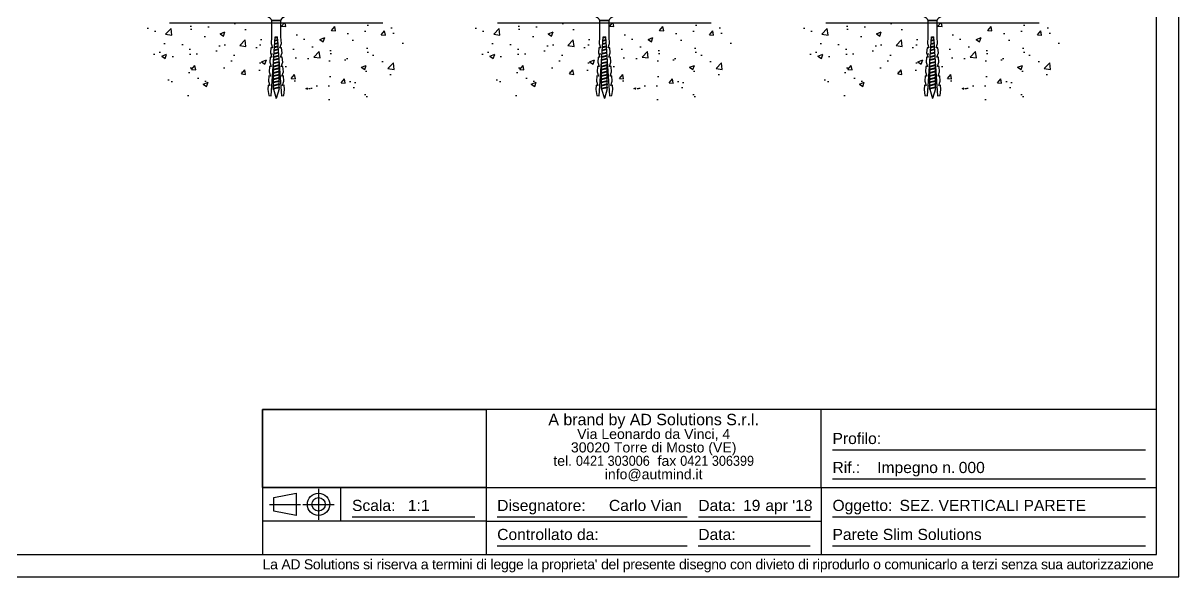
# Model space of a CAD drawing. Header units: millimetres. Extents: x 1915 to 2760, y 1145 to 1739.
# Drawn here: x 2337.8 to 2760.4, y 1145 to 1347.7 of the extents above; entities that cross this region are included whole.
import ezdxf

# ---------------------------------------------------------------- set-up
doc = ezdxf.new("R2010")
doc.units = ezdxf.units.MM
doc.layers.add('Blocchi', color=7, linetype='Continuous')
doc.styles.get("Standard").update_dxf_attribs({"font": 'arial.ttf'})
picture_1 = doc.add_image_def('image1.jpg', size_in_pixel=(2362, 827))

# ---------------------------------------------------------------- blocks, each defined once
blk = doc.blocks.new('tassello')
at = {"color": 3}
blk.add_lwpolyline([(3, 0), (-3, 0, -0.340122), (-1.38, -1.25), (1.38, -1.25, -0.340122)], format="xyb", close=True, dxfattribs=at)
blk.add_lwpolyline([(1.87, 0, 0.133333), (-1.88, 0)], format="xyb", dxfattribs=at)
blk.add_lwpolyline([(1.38, -1.25), (-1.38, -1.25), (-1.38, -6), (-1.51, -8), (-1.1, -9.28), (-1.6, -9.24), (-1.71, -10.74), (-1.29, -12.02), (-1.79, -11.99), (-1.9, -13.48), (-1.49, -14.76), (-1.99, -14.73), (-2.09, -16.23), (-1.68, -17.51), (-2.18, -17.47), (-2.28, -18.97), (-1.87, -20.25), (-2.37, -20.22), (-2.46, -21.46), (-2.2, -23.23), (-1.51, -23.28), (-0.3, -6), (0.3, -6), (1.51, -23.28), (2.2, -23.23), (2.46, -21.46), (2.37, -20.22), (1.87, -20.25), (2.28, -18.97), (2.18, -17.47), (1.68, -17.51), (2.09, -16.23), (1.99, -14.73), (1.49, -14.76), (1.9, -13.48), (1.79, -11.99), (1.29, -12.02), (1.71, -10.74), (1.6, -9.24), (1.1, -9.28), (1.51, -8), (1.38, -6)], close=True, dxfattribs=at)
at = {"color": 8}
for points in [[(0.31, -6.22), (-0.32, -6.38)], [(0.3, -6.02), (-0.31, -6.17)], [(0.57, -9.87), (-0.59, -10.16)], [(0.55, -9.67), (-0.57, -9.95)], [(0.5, -8.96), (-0.52, -9.21)], [(0.49, -8.76), (-0.51, -9)], [(0.44, -8.05), (-0.46, -8.27)], [(0.43, -7.85), (-0.44, -8.06)], [(0.38, -7.14), (-0.39, -7.32)], [(0.36, -6.93), (-0.38, -7.11)], [(0.81, -13.32), (-0.84, -13.73)], [(0.76, -12.61), (-0.79, -12.99)], [(0.75, -12.41), (-0.77, -12.78)], [(0.7, -11.7), (-0.72, -12.05)], [(0.68, -11.5), (-0.71, -11.84)], [(0.63, -10.79), (-0.65, -11.1)], [(0.62, -10.59), (-0.64, -10.89)], [(0.92, -15.36), (-0.93, -15.81)], [(0.92, -16.29), (-0.93, -16.74)], [(0.89, -14.44), (-0.92, -14.88)], [(0.92, -15.15), (-0.93, -15.61)], [(0.92, -16.08), (-0.93, -16.53)], [(0.87, -14.24), (-0.9, -14.67)], [(0.82, -13.53), (-0.85, -13.94)], [(-0.82, -13.72), (-0.82, -13.55)], [(-0.82, -14.65), (-0.82, -13.93)], [(-0.82, -15.58), (-0.82, -14.86)], [(-0.82, -16.51), (-0.82, -15.79)], [(-0.82, -17.44), (-0.82, -16.72)], [(0.83, -14.25), (0.83, -13.55)], [(0.83, -15.18), (0.83, -14.45)], [(0.83, -16.11), (0.83, -15.38)], [(0.83, -17.03), (0.83, -16.31)], [(0.92, -17.22), (-0.93, -17.67)], [(0.92, -18.14), (-0.93, -18.6)], [(0.92, -19.07), (-0.93, -19.53)], [(0.92, -20), (-0.93, -20.45)], [(0.92, -17.01), (-0.93, -17.46)], [(0.92, -17.94), (-0.93, -18.39)], [(0.92, -18.87), (-0.93, -19.32)], [(0.92, -19.8), (-0.93, -20.25)], [(-0.82, -18.37), (-0.82, -17.64)], [(-0.82, -19.3), (-0.82, -18.57)], [(-0.82, -20.22), (-0.82, -19.5)], [(0.83, -17.96), (0.83, -17.24)], [(0.83, -18.89), (0.83, -18.17)], [(0.83, -19.82), (0.83, -19.1)], [(0.83, -20.75), (0.83, -20.03)], [(0.92, -20.93), (-0.93, -21.38)], [(0.92, -20.72), (-0.93, -21.18)], [(-0.82, -21.15), (-0.82, -20.43)], [(-0.8, -21.35), (0, -24.04)], [(0.83, -21.29), (0, -24.04)], [(0.83, -21.29), (0.83, -20.95)]]:
    blk.add_lwpolyline(points, dxfattribs=at)
for points in [[(-0.93, -15.61, 0.243659), (-0.93, -15.81)], [(-0.93, -16.53, 0.243659), (-0.93, -16.74)], [(0.92, -15.36, 0.243659), (0.92, -15.15)], [(0.92, -16.29, 0.243659), (0.92, -16.08)], [(-0.93, -17.46, 0.243659), (-0.93, -17.67)], [(-0.93, -18.39, 0.243659), (-0.93, -18.6)], [(-0.93, -19.32, 0.243659), (-0.93, -19.53)], [(-0.93, -20.25, 0.243659), (-0.93, -20.45)], [(0.92, -17.22, 0.243659), (0.92, -17.01)], [(0.92, -18.14, 0.243659), (0.92, -17.94)], [(0.92, -19.07, 0.243659), (0.92, -18.87)], [(0.92, -20, 0.243659), (0.92, -19.8)], [(-0.93, -21.18, 0.243659), (-0.93, -21.38)], [(0.92, -20.93, 0.243659), (0.92, -20.72)]]:
    blk.add_lwpolyline(points, format="xyb", dxfattribs=at)
blk = doc.blocks.new('*U26')
at = {"color": 4, "char_height": 5, "attachment_point": 1}
for s, width, insert in [('Profilo:', 21.1789, (5, -10.48)), ('Rif.:', 14.5881, (5, -23.48)), ('\\pxql;Impegno n.', 36.2116, (25, -23.48)), ('\\pxql;000', 152.2634, (61.5, -23.48))]:
    blk.add_mtext_dynamic_manual_height_columns(s, width=width, gutter_width=12.5, heights=[0], dxfattribs=dict(at, insert=insert))
blk = doc.blocks.new('INDICAZIONE')
at = {"color": 6}
for p, q in [((0, 7), (0, -7)), ((-22, 0), (-8, 0)), ((-7, 0), (7, 0))]:
    blk.add_line(p, q, dxfattribs=at)
blk.add_lwpolyline([(-10, 5), (-10, -5), (-20, -3), (-20, 3), (-10, 5)], dxfattribs=at)
for radius in [5, 3]:
    blk.add_circle((0, 0), radius, dxfattribs=at)
blk = doc.blocks.new('*U28')
at = {"color": 6}
for p, q in [((99.96, 30), (99.96, 15)), ((99.96, 15), (0, 15)), ((99.96, 15), (250, 15)), ((99.96, 15), (99.96, 0)), ((250, 15), (250, 0)), ((104.96, 3.94), (189.96, 3.94)), ((194.96, 3.94), (245, 3.94)), ((255, 3.94), (395, 3.94))]:
    blk.add_line(p, q, dxfattribs=at)
at = {"color": 4, "char_height": 5, "attachment_point": 1}
for s, width, insert in [('Oggetto:', 14.5881, (255, 24.52)), ('Controllato da:', 44.8692, (104.96, 11.52)), ('Data:', 14.5881, (194.96, 11.52))]:
    blk.add_mtext_dynamic_manual_height_columns(s, width=width, gutter_width=12.5, heights=[0], dxfattribs=dict(at, insert=insert))
blk = doc.blocks.new('*U29')
at = {"color": 4, "attachment_point": 1}
for s, width, insert, char_height in [('\\pxsm0.8,qc;{\\H0.9945x;A brand by AD Solutions S.r.l.\\P\\H0.88235x;Via Leonardo da Vinci, 4\\P30020 Torre di Mosto (VE)\\Ptel. \\W0.9;0421 303006\\W1;  fax \\W0.9;0421 306399\\W1;\\Pinfo@autmind.it}', 150.0363, (99.96, -1.94), 5.1282), ('Carlo Vian', 152.2634, (154.96, -40.48), 5)]:
    blk.add_mtext_dynamic_manual_height_columns(s, width=width, gutter_width=12.5, heights=[0], dxfattribs=dict(at, insert=insert, char_height=char_height))
at = {"insert": (0, -67.1), "char_height": 4.5, "attachment_point": 1}
blk.add_mtext_dynamic_manual_height_columns("{\\T0.96;\\C4;La AD Solutions si riserva a termini di legge la proprieta' del presente disegno con divieto di riprodurlo o comunicarlo a terzi senza sua autorizzazione}", width=437.3595, gutter_width=12.5, heights=[0], dxfattribs=at)
at = {"color": 6}
image = blk.add_image(picture_1, insert=(0, -35), size_in_units=(99.96, 35), dxfattribs=at)
image.dxf.flags = 7
blk = doc.blocks.new('*U25')
at = {"color": 4, "insert": (65, -40.48), "char_height": 5, "attachment_point": 1}
blk.add_mtext_dynamic_manual_height_columns('1:1', width=29.9637, gutter_width=12.5, heights=[0], dxfattribs=at)
blk = doc.blocks.new('*U24')
at = {"color": 4, "insert": (214.96, -40.48), "char_height": 5, "attachment_point": 1}
blk.add_mtext_dynamic_manual_height_columns('19', width=12.6891, gutter_width=12.5, heights=[0], dxfattribs=at)
blk = doc.blocks.new('*U27')
at = {"color": 4, "insert": (214.96, -40.48), "char_height": 5, "attachment_point": 1}
blk.add_mtext_dynamic_manual_height_columns('\\pxt2;^Iapr', width=27.1768, gutter_width=12.5, heights=[0], dxfattribs=at)
blk = doc.blocks.new('DATA - ANNO')
at = {"color": 4, "insert": (214.96, -40.48), "char_height": 5, "attachment_point": 1}
blk.add_mtext_dynamic_manual_height_columns("\\pxt4,4.2,4.4;^I^I^I'18", width=152.2634, gutter_width=12.5, heights=[0], dxfattribs=at)
blk = doc.blocks.new('Cartiglio A3')
at = {"color": 6}
for points in [[(0, 726.876), (0, 0), (1034.376, 0), (1034.376, 726.876)], [(10, 716.876), (10, 10), (1024.376, 10), (1024.376, 716.876)]]:
    blk.add_lwpolyline(points, close=True, dxfattribs=at)
blk = doc.blocks.new('*U30')
at = {"color": 4, "insert": (0, 7.59), "char_height": 5, "attachment_point": 1}
blk.add_mtext_dynamic_manual_height_columns('\\pxql;Parete Slim Solutions', width=152.2634, gutter_width=12.5, heights=[5.17], dxfattribs=at)

msp = doc.modelspace()

# ---------------------------------------------------------------- hatches: boundary and pattern name
h = msp.add_hatch()
h.set_pattern_fill('AR-CONC', color=256, scale=0.1)
h.set_pattern_definition([(50, (-54.392, 154.335), (18.21847, -1.59391), [1.905, -20.955]), (355, (-54.392, 154.335), (-3.52434, 19.10568), [1.524, -16.76406]), (100.45144, (-52.874, 154.202), (14.69412, 17.51178), [1.619, -17.80902]), (46.1842, (-54.392, 159.415), (27.1079, -4.20423), [2.8575, -31.4325]), (96.6356, (-52.133, 159.065), (23.74041, 24.7426), [2.4285, -26.71356]), (351.1842, (-54.392, 159.415), (23.7404, 24.7426), [2.286, -25.14597]), (21, (-51.852, 158.145), (15.16144, -10.22652), [1.905, -20.955]), (326, (-51.852, 158.145), (6.1802, 18.4188), [1.524, -16.764]), (71.45144, (-50.589, 157.293), (21.34164, 8.19228), [1.619, -17.80899]), (37.5, (-54.392, 154.335), (0.30886, 8.455504), [0, -16.5608, 0, -17.018, 0, -16.8275]), (7.5, (-54.392, 154.335), (6.681966, 10.018057), [0, -9.7028, 0, -16.1798, 0, -6.4135]), (327.5, (-60.0564, 154.335), (13.55906, -0.572874), [0, -6.35, 0, -19.812, 0, -26.289]), (317.5, (-62.596, 154.335), (14.81292, 2.54265), [0, -8.255, 0, -13.1572, 0, -18.669])])
edge = h.paths.add_edge_path()
edge.add_spline(control_points=[(2430.317, 1327.624), (2442.761, 1325.295), (2467.782, 1301.349), (2474.918, 1332.115), (2478.536, 1347.711)], knot_values=[66.530225, 66.530225, 66.530225, 66.530225, 101.7331283, 137.9242459, 137.9242459, 137.9242459, 137.9242459], degree=3, periodic=0)
edge.add_line((2478.536, 1347.711), (2430.317, 1347.711))
edge.add_line((2430.317, 1347.711), (2430.317, 1327.624))
edge = h.paths.add_edge_path()
edge.add_line((2430.317, 1347.711), (2382.099, 1347.711))
edge.add_spline(control_points=[(2382.099, 1347.711), (2386.433, 1333.199), (2394.211, 1307.151), (2416.745, 1328.736), (2428.3, 1328.002), (2430.317, 1327.624)], knot_values=[0, 0, 0, 0, 33.8878528, 60.8233097, 66.530225, 66.530225, 66.530225, 66.530225], degree=3, periodic=0)
edge.add_line((2430.317, 1327.624), (2430.317, 1347.711))
h = msp.add_hatch()
h.set_pattern_fill('AR-CONC', color=256, scale=0.1)
h.set_pattern_definition([(50, (65.608, 154.335), (18.21847, -1.59391), [1.905, -20.955]), (355, (65.608, 154.335), (-3.52434, 19.10568), [1.524, -16.76406]), (100.45144, (67.126, 154.202), (14.69412, 17.51178), [1.619, -17.80902]), (46.1842, (65.608, 159.415), (27.1079, -4.20423), [2.8575, -31.4325]), (96.6356, (67.867, 159.065), (23.74041, 24.7426), [2.4285, -26.71356]), (351.1842, (65.608, 159.415), (23.7404, 24.7426), [2.286, -25.14597]), (21, (68.148, 158.145), (15.16144, -10.22652), [1.905, -20.955]), (326, (68.148, 158.145), (6.1802, 18.4188), [1.524, -16.764]), (71.45144, (69.411, 157.293), (21.34164, 8.19228), [1.619, -17.80899]), (37.5, (65.608, 154.335), (0.30886, 8.455504), [0, -16.5608, 0, -17.018, 0, -16.8275]), (7.5, (65.608, 154.335), (6.681966, 10.018057), [0, -9.7028, 0, -16.1798, 0, -6.4135]), (327.5, (59.9436, 154.335), (13.55906, -0.572874), [0, -6.35, 0, -19.812, 0, -26.289]), (317.5, (57.404, 154.335), (14.81292, 2.54265), [0, -8.255, 0, -13.1572, 0, -18.669])])
edge = h.paths.add_edge_path()
edge.add_spline(control_points=[(2550.317, 1327.624), (2562.761, 1325.295), (2587.782, 1301.349), (2594.918, 1332.115), (2598.536, 1347.711)], knot_values=[66.530225, 66.530225, 66.530225, 66.530225, 101.7331283, 137.9242459, 137.9242459, 137.9242459, 137.9242459], degree=3, periodic=0)
edge.add_line((2598.536, 1347.711), (2550.317, 1347.711))
edge.add_line((2550.317, 1347.711), (2550.317, 1327.624))
edge = h.paths.add_edge_path()
edge.add_line((2550.317, 1347.711), (2502.099, 1347.711))
edge.add_spline(control_points=[(2502.099, 1347.711), (2506.433, 1333.199), (2514.211, 1307.151), (2536.745, 1328.736), (2548.3, 1328.002), (2550.317, 1327.624)], knot_values=[0, 0, 0, 0, 33.8878528, 60.8233097, 66.530225, 66.530225, 66.530225, 66.530225], degree=3, periodic=0)
edge.add_line((2550.317, 1327.624), (2550.317, 1347.711))
h = msp.add_hatch()
h.set_pattern_fill('AR-CONC', color=256, scale=0.1)
h.set_pattern_definition([(50, (185.608, 154.335), (18.21847, -1.59391), [1.905, -20.955]), (355, (185.608, 154.335), (-3.52434, 19.10568), [1.524, -16.76406]), (100.45144, (187.126, 154.202), (14.69412, 17.51178), [1.619, -17.80902]), (46.1842, (185.608, 159.415), (27.1079, -4.20423), [2.8575, -31.4325]), (96.6356, (187.867, 159.065), (23.74041, 24.7426), [2.4285, -26.71356]), (351.1842, (185.608, 159.415), (23.7404, 24.7426), [2.286, -25.14597]), (21, (188.148, 158.145), (15.16144, -10.22652), [1.905, -20.955]), (326, (188.148, 158.145), (6.1802, 18.4188), [1.524, -16.764]), (71.45144, (189.411, 157.293), (21.34164, 8.19228), [1.619, -17.80899]), (37.5, (185.608, 154.335), (0.30886, 8.455504), [0, -16.5608, 0, -17.018, 0, -16.8275]), (7.5, (185.608, 154.335), (6.681966, 10.018057), [0, -9.7028, 0, -16.1798, 0, -6.4135]), (327.5, (179.9436, 154.335), (13.55906, -0.572874), [0, -6.35, 0, -19.812, 0, -26.289]), (317.5, (177.404, 154.335), (14.81292, 2.54265), [0, -8.255, 0, -13.1572, 0, -18.669])])
edge = h.paths.add_edge_path()
edge.add_spline(control_points=[(2670.317, 1327.624), (2682.761, 1325.295), (2707.782, 1301.349), (2714.918, 1332.115), (2718.536, 1347.711)], knot_values=[66.530225, 66.530225, 66.530225, 66.530225, 101.7331283, 137.9242459, 137.9242459, 137.9242459, 137.9242459], degree=3, periodic=0)
edge.add_line((2718.536, 1347.711), (2670.317, 1347.711))
edge.add_line((2670.317, 1347.711), (2670.317, 1327.624))
edge = h.paths.add_edge_path()
edge.add_line((2670.317, 1347.711), (2622.099, 1347.711))
edge.add_spline(control_points=[(2622.099, 1347.711), (2626.433, 1333.199), (2634.211, 1307.151), (2656.745, 1328.736), (2668.3, 1328.002), (2670.317, 1327.624)], knot_values=[0, 0, 0, 0, 33.8878528, 60.8233097, 66.530225, 66.530225, 66.530225, 66.530225], degree=3, periodic=0)
edge.add_line((2670.317, 1327.624), (2670.317, 1347.711))

# ---------------------------------------------------------------- linework, layer by layer
for p, q in [((2469.344, 1347.711), (2391.291, 1347.711)), ((2589.344, 1347.711), (2511.291, 1347.711)), ((2709.344, 1347.711), (2631.291, 1347.711))]:
    msp.add_line(p, q)
at = {"color": 6}
for p, q in [((2629.664, 1177.67), (2629.664, 1206.272)), ((2633.75, 1191.513), (2748.157, 1191.513)), ((2633.75, 1180.889), (2748.157, 1180.889)), ((2425.365, 1177.67), (2629.664, 1177.67)), ((2453.967, 1165.412), (2453.967, 1177.67)), ((2629.664, 1177.67), (2752.243, 1177.67)), ((2629.664, 1177.67), (2629.664, 1165.412)), ((2458.053, 1166.997), (2502.969, 1166.997)), ((2511.141, 1166.997), (2580.603, 1166.997)), ((2584.689, 1166.997), (2625.578, 1166.997)), ((2633.75, 1166.997), (2748.157, 1166.997))]:
    msp.add_line(p, q, dxfattribs=at)
msp.add_lwpolyline([(2752.243, 1206.272), (2425.365, 1206.272), (2425.365, 1153.154), (2752.243, 1153.154)], close=True, dxfattribs=at)

# ---------------------------------------------------------------- block references
at = {"xscale": 0.8171957802981612, "yscale": 0.8171957802981612, "zscale": 0.8171957802981612}
for name, p in [('Cartiglio A3', (1915.128, 1144.982)), ('*U29', (2425.365, 1206.272)), ('*U28', (2425.365, 1153.154)), ('INDICAZIONE', (2445.795, 1171.541)), ('*U25', (2425.365, 1206.272)), ('*U24', (2425.365, 1206.272)), ('*U27', (2425.365, 1206.272)), ('DATA - ANNO', (2425.365, 1206.272)), ('*U30', (2633.75, 1156.373))]:
    msp.add_blockref(name, p, dxfattribs=at)
at = {"color": 6, "xscale": 0.8171957802981612, "yscale": 0.8171957802981612, "zscale": 0.8171957802981612}
msp.add_blockref('*U26', (2629.664, 1206.272), dxfattribs=at)
at = {"layer": 'Blocchi', "xscale": 1.25, "yscale": 1.25, "zscale": 1.25}
for p in [(2430.317, 1350.211), (2550.317, 1350.211), (2670.317, 1350.211)]:
    msp.add_blockref('tassello', p, dxfattribs=at)

# ---------------------------------------------------------------- texts
at = {"color": 4, "attachment_point": 1}
for s, width, heights, insert, char_height in [('Scala:', 14.5881, [0], (2458.053, 1173.192), 4.086), ('Disegnatore:', 14.5881, [0], (2511.141, 1173.192), 4.08598), ('Data:', 14.5881, [0], (2584.689, 1173.192), 4.086), ('SEZ. VERTICALI PARETE', 152.26344, [4.228], (2658.266, 1173.192), 4.08598)]:
    msp.add_mtext_dynamic_manual_height_columns(s, width=width, gutter_width=12.5, heights=heights, dxfattribs=dict(at, insert=insert, char_height=char_height))

doc.saveas('drawing.dxf')
